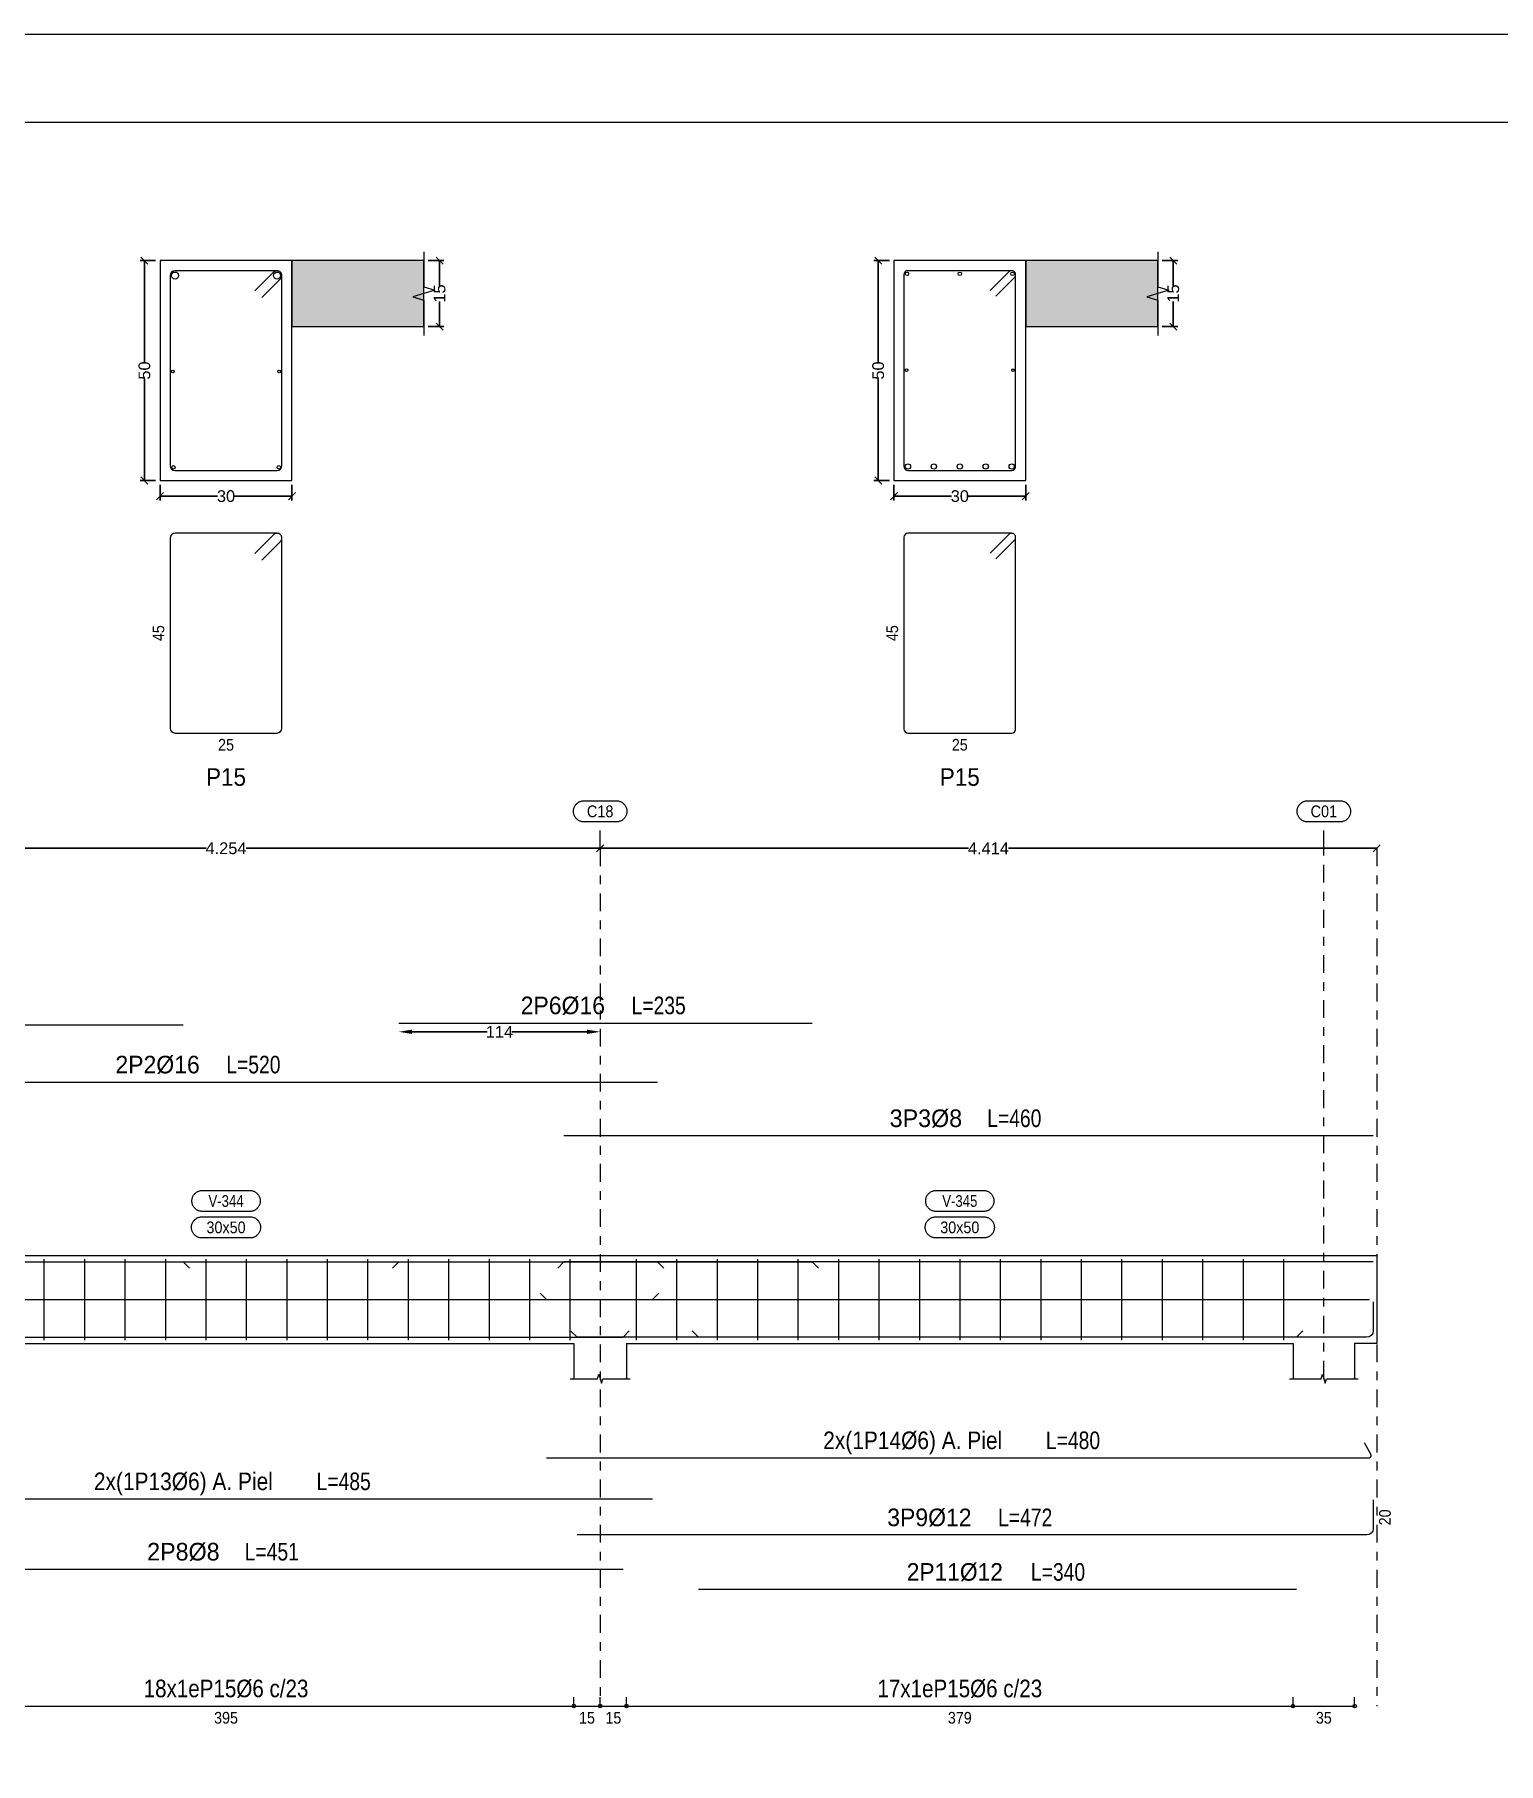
# Model space of a CAD drawing. Header units: millimetres. Extents: x 3 to 479, y -191 to 120.
# Drawn here: x 118.14 to 134.79, y -9.5 to 10.15 of the extents above; entities that cross this region are included whole.
import ezdxf
from ezdxf.enums import TextEntityAlignment as Align

# ---------------------------------------------------------------- set-up
doc = ezdxf.new("R2010")
doc.units = ezdxf.units.MM
doc.linetypes.add('CYPE_RAYAPUNTO', pattern=[0.4125, 0.2025, -0.105, 0, -0.105])
for name, color, linetype, lineweight in [('ALZ_ARM_LONG_ARM_TEXTOS', 3, 'Continuous', 9), ('ALZ_ARM_LONG_TXT_LONG', 3, 'Continuous', 9), ('ALZ_ARM_TRANS_TXT_EST', 3, 'Continuous', 9), ('ALZ_CONT_NUDOS', 122, 'Continuous', 9), ('ALZ_CONT_VIG_HORMIGON', 2, 'Continuous', 9), ('ALZ_COT_COT_ANCLAJES', 3, 'Continuous', 0), ('ALZ_COT_COT_ARM', 3, 'Continuous', 0), ('ALZ_COT_COT_EST', 3, 'Continuous', 0), ('ALZ_COT_COT_LIN_APOYOS', 2, 'CYPE_RAYAPUNTO', 0), ('ALZ_COT_LONGITUD_PROYECTADA', 122, 'Continuous', 0), ('ALZ_COT_TEXTOS_ESTRIBOS', 122, 'Continuous', 0), ('ALZ_REF_COT_LIN_AUX_COTA', 2, 'CYPE_RAYAPUNTO', 9), ('ALZ_REF_REF_NOMBRE', 3, 'Continuous', 9), ('ALZ_REF_REF_REFERENCIA', 3, 'Continuous', 9), ('ALZ_REF_TEXTO_REF_NOMBRE', 3, 'Continuous', 9), ('ALZ_REF_TEXTO_REF_REFERENCIA', 3, 'Continuous', 9), ('ARM_LONGITUDINAL_Ø12', 171, 'Continuous', 9), ('ARM_LONGITUDINAL_Ø16', 212, 'Continuous', 9), ('ARM_LONGITUDINAL_Ø6', 151, 'Continuous', 9), ('ARM_LONGITUDINAL_Ø8', 32, 'Continuous', 9), ('ARM_TRANSVERSAL_Ø6', 151, 'Continuous', 9), ('RECUAD_LIMITES', 2, 'Continuous', 0), ('RECUAD_MARCO', 1, 'Continuous', 20), ('SEC_CONT_FORJADOS_SECCION', 8, 'Continuous', 9), ('SEC_CONT_VIG_HORMIGON_SECCION', 2, 'Continuous', 9), ('SEC_COTAS_SEC_DIM_VIGA', 122, 'Continuous', 0), ('SEC_COTAS_TEXTOS_DESPIECE_ESTRIBADO', 122, 'Continuous', 0), ('SEC_REF_TXT_POSICIONES_ARM_ESTRIBOS', 1, 'Continuous', 9)]:
    doc.layers.add(name, color=color, linetype=linetype, lineweight=lineweight)
doc.styles.add('CYPETXT_0.2_romans', font='arial.ttf', dxfattribs={"height": 0.133333})
doc.styles.add('CYPETXT_romans', font='arial.ttf', dxfattribs={"height": 0.2})
doc.dimstyles.new('cype_arrow', dxfattribs={"dimtxt": 0.18, "dimasz": 0.15, "dimexe": 0.05, "dimexo": 0.05, "dimgap": 0, "dimtad": 0, "dimdec": 4, "dimzin": 0, "dimdsep": 46, "dimtxsty": 'CYPETXT_0.2_romans', "dimcen": 0.09, "dimadec": 0, "dimazin": 0, "dimtfac": 1, "dimtdec": 4, "dimtofl": 0, "dimtmove": 2, "dimatfit": 3, "dimfxl": 1, "dimtolj": 1, "dimtzin": 0, "dimarcsym": 0})
doc.dimstyles.new('cype_oblique', dxfattribs={"dimtxt": 0.18, "dimasz": 0.18, "dimexe": 0.05, "dimexo": 0.05, "dimgap": 0, "dimtad": 0, "dimdec": 4, "dimzin": 0, "dimdsep": 46, "dimtxsty": 'CYPETXT_0.2_romans', "dimblk": 'OBLIQUE', "dimtsz": 0.04, "dimcen": 0.09, "dimadec": 0, "dimazin": 0, "dimtfac": 1, "dimtdec": 4, "dimtofl": 0, "dimtmove": 2, "dimatfit": 3, "dimfxl": 1, "dimtolj": 1, "dimtzin": 0, "dimarcsym": 0})

# ---------------------------------------------------------------- blocks, each defined once
blk = doc.blocks.new('*D924')
at = {"layer": 'Defpoints', "color": 0, "transparency": 16777216}
for p in [(119.57, 5.084), (121.07, 5.084), (121.07, 4.906)]:
    blk.add_point(p, dxfattribs=at)
at = {"layer": 'SEC_COTAS_SEC_DIM_VIGA', "color": 0, "lineweight": -2, "transparency": 16777216}
for p, q in [((119.53, 4.866), (119.61, 4.946)), ((119.57, 5.034), (119.57, 4.856)), ((121.03, 4.866), (121.11, 4.946)), ((121.07, 5.034), (121.07, 4.856)), ((119.57, 4.906), (120.225, 4.906)), ((121.07, 4.906), (120.415, 4.906))]:
    blk.add_line(p, q, dxfattribs=at)
at = {"layer": 'SEC_COTAS_SEC_DIM_VIGA', "color": 0, "transparency": 16777216, "insert": (120.32, 4.906), "char_height": 0.1333, "attachment_point": 5, "style": 'CYPETXT_0.2_romans'}
blk.add_mtext('\\A1;30', dxfattribs=at)
blk = doc.blocks.new('_OBLIQUE')
at = {"color": 0, "linetype": 'ByBlock', "lineweight": -2}
blk.add_line((-0.5, -0.5), (0.5, 0.5), dxfattribs=at)
blk = doc.blocks.new('*D925')
at = {"layer": 'Defpoints', "color": 0, "transparency": 16777216}
for p in [(119.393, 7.584), (119.57, 7.584), (119.57, 5.084)]:
    blk.add_point(p, dxfattribs=at)
at = {"layer": 'SEC_COTAS_SEC_DIM_VIGA', "color": 0, "lineweight": -2, "transparency": 16777216}
for p, q in [((119.52, 7.584), (119.343, 7.584)), ((119.433, 7.544), (119.353, 7.624)), ((119.393, 7.584), (119.393, 6.429)), ((119.393, 5.084), (119.393, 6.238)), ((119.433, 5.044), (119.353, 5.124)), ((119.52, 5.084), (119.343, 5.084))]:
    blk.add_line(p, q, dxfattribs=at)
at = {"layer": 'SEC_COTAS_SEC_DIM_VIGA', "color": 0, "transparency": 16777216, "insert": (119.393, 6.334), "char_height": 0.1333, "attachment_point": 5, "rotation": 90, "style": 'CYPETXT_0.2_romans'}
blk.add_mtext('\\A1;50', dxfattribs=at)
blk = doc.blocks.new('*D926')
at = {"layer": 'Defpoints', "color": 0, "transparency": 16777216}
for p in [(122.57, 7.584), (122.748, 7.584), (122.57, 6.834)]:
    blk.add_point(p, dxfattribs=at)
at = {"layer": 'SEC_COTAS_SEC_DIM_VIGA', "color": 0, "lineweight": -2, "transparency": 16777216}
for p, q in [((122.62, 7.584), (122.798, 7.584)), ((122.788, 7.544), (122.708, 7.624)), ((122.748, 7.584), (122.748, 7.298)), ((122.748, 6.834), (122.748, 7.119)), ((122.62, 6.834), (122.798, 6.834)), ((122.788, 6.794), (122.708, 6.874))]:
    blk.add_line(p, q, dxfattribs=at)
at = {"layer": 'SEC_COTAS_SEC_DIM_VIGA', "color": 0, "transparency": 16777216, "insert": (122.748, 7.209), "char_height": 0.1333, "attachment_point": 5, "rotation": 90, "style": 'CYPETXT_0.2_romans'}
blk.add_mtext('\\A1;15', dxfattribs=at)
blk = doc.blocks.new('*D927')
at = {"layer": 'Defpoints', "color": 0, "transparency": 16777216}
for p in [(127.913, 5.084), (129.413, 5.084), (129.413, 4.906)]:
    blk.add_point(p, dxfattribs=at)
at = {"layer": 'SEC_COTAS_SEC_DIM_VIGA', "color": 0, "lineweight": -2, "transparency": 16777216}
for p, q in [((127.873, 4.866), (127.953, 4.946)), ((127.913, 5.034), (127.913, 4.856)), ((129.373, 4.866), (129.453, 4.946)), ((129.413, 5.034), (129.413, 4.856)), ((127.913, 4.906), (128.568, 4.906)), ((129.413, 4.906), (128.758, 4.906))]:
    blk.add_line(p, q, dxfattribs=at)
at = {"layer": 'SEC_COTAS_SEC_DIM_VIGA', "color": 0, "transparency": 16777216, "insert": (128.663, 4.906), "char_height": 0.1333, "attachment_point": 5, "style": 'CYPETXT_0.2_romans'}
blk.add_mtext('\\A1;30', dxfattribs=at)
blk = doc.blocks.new('*D928')
at = {"layer": 'Defpoints', "color": 0, "transparency": 16777216}
for p in [(127.735, 7.584), (127.913, 7.584), (127.913, 5.084)]:
    blk.add_point(p, dxfattribs=at)
at = {"layer": 'SEC_COTAS_SEC_DIM_VIGA', "color": 0, "lineweight": -2, "transparency": 16777216}
for p, q in [((127.863, 7.584), (127.685, 7.584)), ((127.775, 7.544), (127.695, 7.624)), ((127.735, 7.584), (127.735, 6.429)), ((127.735, 5.084), (127.735, 6.238)), ((127.775, 5.044), (127.695, 5.124)), ((127.863, 5.084), (127.685, 5.084))]:
    blk.add_line(p, q, dxfattribs=at)
at = {"layer": 'SEC_COTAS_SEC_DIM_VIGA', "color": 0, "transparency": 16777216, "insert": (127.735, 6.334), "char_height": 0.1333, "attachment_point": 5, "rotation": 90, "style": 'CYPETXT_0.2_romans'}
blk.add_mtext('\\A1;50', dxfattribs=at)
blk = doc.blocks.new('*D929')
at = {"layer": 'Defpoints', "color": 0, "transparency": 16777216}
for p in [(130.913, 7.584), (131.09, 7.584), (130.913, 6.834)]:
    blk.add_point(p, dxfattribs=at)
at = {"layer": 'SEC_COTAS_SEC_DIM_VIGA', "color": 0, "lineweight": -2, "transparency": 16777216}
for p, q in [((130.963, 7.584), (131.14, 7.584)), ((131.13, 7.544), (131.05, 7.624)), ((131.09, 7.584), (131.09, 7.298)), ((131.09, 6.834), (131.09, 7.119)), ((130.963, 6.834), (131.14, 6.834)), ((131.13, 6.794), (131.05, 6.874))]:
    blk.add_line(p, q, dxfattribs=at)
at = {"layer": 'SEC_COTAS_SEC_DIM_VIGA', "color": 0, "transparency": 16777216, "insert": (131.09, 7.209), "char_height": 0.1333, "attachment_point": 5, "rotation": 90, "style": 'CYPETXT_0.2_romans'}
blk.add_mtext('\\A1;15', dxfattribs=at)
blk = doc.blocks.new('*D931')
at = {"layer": 'ALZ_COT_LONGITUD_PROYECTADA', "color": 0, "lineweight": -2, "transparency": 16777216}
for p, q in [((116.027, 0.864), (116.107, 0.944)), ((116.067, 0.904), (120.093, 0.904)), ((124.574, 0.904), (120.548, 0.904)), ((124.534, 0.864), (124.614, 0.944))]:
    blk.add_line(p, q, dxfattribs=at)
at = {"layer": 'Defpoints', "color": 0, "transparency": 16777216}
for p in [(116.067, 0.904), (116.067, 0.904), (124.574, 0.904)]:
    blk.add_point(p, dxfattribs=at)
at = {"layer": 'ALZ_COT_LONGITUD_PROYECTADA', "color": 0, "transparency": 16777216, "insert": (120.32, 0.904), "char_height": 0.1333, "attachment_point": 5, "style": 'CYPETXT_0.2_romans'}
blk.add_mtext('\\A1;4.254', dxfattribs=at)
blk = doc.blocks.new('*D932')
at = {"layer": 'ALZ_COT_LONGITUD_PROYECTADA', "color": 0, "lineweight": -2, "transparency": 16777216}
for p, q in [((124.534, 0.864), (124.614, 0.944)), ((124.574, 0.904), (128.761, 0.904)), ((133.402, 0.904), (129.216, 0.904)), ((133.362, 0.864), (133.442, 0.944))]:
    blk.add_line(p, q, dxfattribs=at)
at = {"layer": 'Defpoints', "color": 0, "transparency": 16777216}
for p in [(124.574, 0.904), (124.574, 0.904), (133.402, 0.904)]:
    blk.add_point(p, dxfattribs=at)
at = {"layer": 'ALZ_COT_LONGITUD_PROYECTADA', "color": 0, "transparency": 16777216, "insert": (128.988, 0.904), "char_height": 0.1333, "attachment_point": 5, "style": 'CYPETXT_0.2_romans'}
blk.add_mtext('\\A1;4.414', dxfattribs=at)
blk = doc.blocks.new('*D937')
at = {"layer": 'ALZ_COT_COT_ARM', "color": 0, "lineweight": -2, "transparency": 16777216}
for p, q in [((122.435, -1.181), (123.289, -1.181)), ((124.424, -1.181), (123.57, -1.181))]:
    blk.add_line(p, q, dxfattribs=at)
at = {"layer": 'ALZ_COT_COT_ARM', "color": 0, "transparency": 16777216}
for points in [[(122.435, -1.156), (122.435, -1.206), (122.285, -1.181)], [(124.424, -1.156), (124.424, -1.206), (124.574, -1.181)]]:
    blk.add_solid(points, dxfattribs=at)
at = {"layer": 'Defpoints', "color": 0, "transparency": 16777216}
for p in [(122.285, -1.181), (124.574, -1.181), (124.574, -1.181)]:
    blk.add_point(p, dxfattribs=at)
at = {"layer": 'ALZ_COT_COT_ARM', "color": 0, "transparency": 16777216, "insert": (123.429, -1.181), "char_height": 0.1333, "attachment_point": 5, "style": 'CYPETXT_0.2_romans'}
blk.add_mtext('\\A1;114', dxfattribs=at)

msp = doc.modelspace()

# ---------------------------------------------------------------- hatches: boundary and pattern name
at = {"layer": 'SEC_CONT_FORJADOS_SECCION', "true_color": 0xdad7d3}
for points in [[(122.57019, 7.58363), (121.07019, 7.58363), (121.07019, 6.83363), (122.57019, 6.83363)], [(130.91274, 7.58363), (129.41274, 7.58363), (129.41274, 6.83363), (130.91274, 6.83363)]]:
    msp.add_hatch(color=254, dxfattribs=at).paths.add_polyline_path(points)

# ---------------------------------------------------------------- linework, layer by layer
at = {"layer": 'ALZ_CONT_NUDOS'}
for p, q in [((124.27399, -4.72366), (124.27399, -5.12366)), ((124.8741, -4.72366), (124.8741, -5.12366)), ((132.45139, -4.72366), (132.45139, -5.12366)), ((133.15206, -4.72366), (133.15206, -5.12366))]:
    msp.add_line(p, q, dxfattribs=at)
for points in [[(124.27399, -3.72366), (124.8741, -3.72366)], [(132.45139, -3.72366), (133.15206, -3.72366), (133.4023, -3.72366), (133.4023, -4.72366), (133.15206, -4.72366)], [(124.23399, -5.12366), (124.54404, -5.12366), (124.55904, -5.07366), (124.58904, -5.17366), (124.60404, -5.12366), (124.9141, -5.12366)], [(132.41139, -5.12366), (132.77172, -5.12366), (132.78672, -5.07366), (132.81672, -5.17366), (132.83172, -5.12366), (133.19206, -5.12366)]]:
    msp.add_lwpolyline(points, dxfattribs=at)
at = {"layer": 'ALZ_CONT_VIG_HORMIGON'}
for p, q in [((116.36638, -3.72366), (124.27399, -3.72366)), ((124.8741, -3.72366), (132.45139, -3.72366)), ((116.36638, -4.72366), (124.27399, -4.72366)), ((124.8741, -4.72366), (132.45139, -4.72366))]:
    msp.add_line(p, q, dxfattribs=at)
at = {"layer": 'ALZ_COT_COT_EST'}
for p, q in [((124.27399, -8.84364), (124.27399, -8.74364)), ((124.57404, -8.84364), (124.57404, -8.74364)), ((124.8741, -8.84364), (124.8741, -8.74364)), ((132.45139, -8.84364), (132.45139, -8.74364))]:
    msp.add_line(p, q, dxfattribs=at)
for points in [[(116.36638, -8.84364), (124.27399, -8.84364), (124.27399, -8.74364)], [(124.27399, -8.84364), (124.57404, -8.84364), (124.57404, -8.74364)], [(124.57404, -8.84364), (124.8741, -8.84364), (124.8741, -8.74364)], [(124.8741, -8.84364), (132.45139, -8.84364), (132.45139, -8.74364)], [(132.45139, -8.84364), (133.15206, -8.84364), (133.15206, -8.74364)]]:
    msp.add_lwpolyline(points, dxfattribs=at)
for centre in [(124.27399, -8.84364), (124.27399, -8.84364), (124.57404, -8.84364), (124.57404, -8.84364), (124.8741, -8.84364), (124.8741, -8.84364), (132.45139, -8.84364), (132.45139, -8.84364), (133.15206, -8.84364)]:
    msp.add_circle(centre, 0.02, dxfattribs=at)
at = {"layer": 'ALZ_COT_COT_LIN_APOYOS'}
for p, q in [((124.57404, 0.9043), (124.57404, -8.84364)), ((133.4023, 0.9043), (133.4023, -8.84364))]:
    msp.add_line(p, q, dxfattribs=at)
at = {"layer": 'ALZ_REF_COT_LIN_AUX_COTA'}
for p, q in [((124.57404, 0.9043), (124.57404, 1.2043)), ((132.80172, 0.9043), (132.80172, 1.2043)), ((132.80172, -5.12366), (132.80172, 0.9043))]:
    msp.add_line(p, q, dxfattribs=at)
at = {"layer": 'ALZ_REF_REF_NOMBRE'}
for points in [[(120.58819, -2.98366), (120.5962, -2.98393), (120.60418, -2.98473), (120.61209, -2.98606), (120.61989, -2.98792), (120.62755, -2.9903), (120.63503, -2.99318), (120.64231, -2.99656), (120.64934, -3.00041), (120.6561, -3.00472), (120.66256, -3.00948), (120.66868, -3.01466), (120.67444, -3.02023), (120.67982, -3.02618), (120.68479, -3.03248), (120.68933, -3.03909), (120.69342, -3.04599), (120.69704, -3.05315), (120.70017, -3.06053), (120.7028, -3.0681), (120.70492, -3.07584), (120.70651, -3.0837), (120.70758, -3.09165), (120.70812, -3.09965), (120.70812, -3.10767), (120.70758, -3.11567), (120.70651, -3.12362), (120.70492, -3.13148), (120.7028, -3.13921), (120.70017, -3.14679), (120.69704, -3.15417), (120.69342, -3.16133), (120.68933, -3.16823), (120.68479, -3.17484), (120.67982, -3.18113), (120.67444, -3.18708), (120.66868, -3.19266), (120.66256, -3.19783), (120.6561, -3.20259), (120.64934, -3.20691), (120.64231, -3.21076), (120.63503, -3.21414), (120.62755, -3.21702), (120.61989, -3.21939), (120.61209, -3.22125), (120.60418, -3.22259), (120.5962, -3.22339), (120.58819, -3.22366), (120.05219, -3.22366), (120.04417, -3.22339), (120.03619, -3.22259), (120.02828, -3.22125), (120.02048, -3.21939), (120.01282, -3.21702), (120.00534, -3.21414), (119.99806, -3.21076), (119.99103, -3.20691), (119.98427, -3.20259), (119.97782, -3.19783), (119.97169, -3.19266), (119.96593, -3.18708), (119.96055, -3.18113), (119.95558, -3.17484), (119.95104, -3.16823), (119.94695, -3.16133), (119.94333, -3.15417), (119.9402, -3.14679), (119.93757, -3.13921), (119.93545, -3.13148), (119.93386, -3.12362), (119.93279, -3.11567), (119.93225, -3.10767), (119.93225, -3.09965), (119.93279, -3.09165), (119.93386, -3.0837), (119.93545, -3.07584), (119.93757, -3.0681), (119.9402, -3.06053), (119.94333, -3.05315), (119.94695, -3.04599), (119.95104, -3.03909), (119.95558, -3.03248), (119.96055, -3.02618), (119.96593, -3.02023), (119.97169, -3.01466), (119.97782, -3.00948), (119.98427, -3.00472), (119.99103, -3.00041), (119.99806, -2.99656), (120.00534, -2.99318), (120.01282, -2.9903), (120.02048, -2.98792), (120.02828, -2.98606), (120.03619, -2.98473), (120.04417, -2.98393), (120.05219, -2.98366), (120.58819, -2.98366)], [(128.93074, -2.98366), (128.93876, -2.98393), (128.94674, -2.98473), (128.95465, -2.98606), (128.96245, -2.98792), (128.97011, -2.9903), (128.97759, -2.99318), (128.98486, -2.99656), (128.9919, -3.00041), (128.99866, -3.00472), (129.00511, -3.00948), (129.01124, -3.01466), (129.017, -3.02023), (129.02238, -3.02618), (129.02735, -3.03248), (129.03189, -3.03909), (129.03598, -3.04599), (129.03959, -3.05315), (129.04273, -3.06053), (129.04536, -3.0681), (129.04747, -3.07584), (129.04907, -3.0837), (129.05014, -3.09165), (129.05068, -3.09965), (129.05068, -3.10767), (129.05014, -3.11567), (129.04907, -3.12362), (129.04747, -3.13148), (129.04536, -3.13921), (129.04273, -3.14679), (129.03959, -3.15417), (129.03598, -3.16133), (129.03189, -3.16823), (129.02735, -3.17484), (129.02238, -3.18113), (129.017, -3.18708), (129.01124, -3.19266), (129.00511, -3.19783), (128.99866, -3.20259), (128.9919, -3.20691), (128.98486, -3.21076), (128.97759, -3.21414), (128.97011, -3.21702), (128.96245, -3.21939), (128.95465, -3.22125), (128.94674, -3.22259), (128.93876, -3.22339), (128.93074, -3.22366), (128.39474, -3.22366), (128.38673, -3.22339), (128.37875, -3.22259), (128.37084, -3.22125), (128.36304, -3.21939), (128.35538, -3.21702), (128.3479, -3.21414), (128.34062, -3.21076), (128.33359, -3.20691), (128.32683, -3.20259), (128.32037, -3.19783), (128.31425, -3.19266), (128.30848, -3.18708), (128.30311, -3.18113), (128.29814, -3.17484), (128.2936, -3.16823), (128.28951, -3.16133), (128.28589, -3.15417), (128.28276, -3.14679), (128.28013, -3.13921), (128.27801, -3.13148), (128.27642, -3.12362), (128.27535, -3.11567), (128.27481, -3.10767), (128.27481, -3.09965), (128.27535, -3.09165), (128.27642, -3.0837), (128.27801, -3.07584), (128.28013, -3.0681), (128.28276, -3.06053), (128.28589, -3.05315), (128.28951, -3.04599), (128.2936, -3.03909), (128.29814, -3.03248), (128.30311, -3.02618), (128.30848, -3.02023), (128.31425, -3.01466), (128.32037, -3.00948), (128.32683, -3.00472), (128.33359, -3.00041), (128.34062, -2.99656), (128.3479, -2.99318), (128.35538, -2.9903), (128.36304, -2.98792), (128.37084, -2.98606), (128.37875, -2.98473), (128.38673, -2.98393), (128.39474, -2.98366), (128.93074, -2.98366)], [(120.59319, -3.28366), (120.6012, -3.28393), (120.60918, -3.28473), (120.61709, -3.28606), (120.62489, -3.28792), (120.63255, -3.2903), (120.64003, -3.29318), (120.64731, -3.29656), (120.65434, -3.30041), (120.6611, -3.30472), (120.66756, -3.30948), (120.67368, -3.31466), (120.67944, -3.32023), (120.68482, -3.32618), (120.68979, -3.33248), (120.69433, -3.33909), (120.69842, -3.34599), (120.70204, -3.35315), (120.70517, -3.36053), (120.7078, -3.3681), (120.70992, -3.37584), (120.71151, -3.3837), (120.71258, -3.39165), (120.71312, -3.39965), (120.71312, -3.40767), (120.71258, -3.41567), (120.71151, -3.42362), (120.70992, -3.43148), (120.7078, -3.43921), (120.70517, -3.44679), (120.70204, -3.45417), (120.69842, -3.46133), (120.69433, -3.46823), (120.68979, -3.47484), (120.68482, -3.48113), (120.67944, -3.48708), (120.67368, -3.49266), (120.66756, -3.49783), (120.6611, -3.50259), (120.65434, -3.50691), (120.64731, -3.51076), (120.64003, -3.51414), (120.63255, -3.51702), (120.62489, -3.51939), (120.61709, -3.52125), (120.60918, -3.52259), (120.6012, -3.52339), (120.59319, -3.52366), (120.04719, -3.52366), (120.03917, -3.52339), (120.03119, -3.52259), (120.02328, -3.52125), (120.01548, -3.51939), (120.00782, -3.51702), (120.00034, -3.51414), (119.99306, -3.51076), (119.98603, -3.50691), (119.97927, -3.50259), (119.97282, -3.49783), (119.96669, -3.49266), (119.96093, -3.48708), (119.95555, -3.48113), (119.95058, -3.47484), (119.94604, -3.46823), (119.94195, -3.46133), (119.93833, -3.45417), (119.9352, -3.44679), (119.93257, -3.43921), (119.93045, -3.43148), (119.92886, -3.42362), (119.92779, -3.41567), (119.92725, -3.40767), (119.92725, -3.39965), (119.92779, -3.39165), (119.92886, -3.3837), (119.93045, -3.37584), (119.93257, -3.3681), (119.9352, -3.36053), (119.93833, -3.35315), (119.94195, -3.34599), (119.94604, -3.33909), (119.95058, -3.33248), (119.95555, -3.32618), (119.96093, -3.32023), (119.96669, -3.31466), (119.97282, -3.30948), (119.97927, -3.30472), (119.98603, -3.30041), (119.99306, -3.29656), (120.00034, -3.29318), (120.00782, -3.2903), (120.01548, -3.28792), (120.02328, -3.28606), (120.03119, -3.28473), (120.03917, -3.28393), (120.04719, -3.28366), (120.59319, -3.28366)], [(128.93574, -3.28366), (128.94376, -3.28393), (128.95174, -3.28473), (128.95965, -3.28606), (128.96745, -3.28792), (128.97511, -3.2903), (128.98259, -3.29318), (128.98986, -3.29656), (128.9969, -3.30041), (129.00366, -3.30472), (129.01011, -3.30948), (129.01624, -3.31466), (129.022, -3.32023), (129.02738, -3.32618), (129.03235, -3.33248), (129.03689, -3.33909), (129.04098, -3.34599), (129.04459, -3.35315), (129.04773, -3.36053), (129.05036, -3.3681), (129.05247, -3.37584), (129.05407, -3.3837), (129.05514, -3.39165), (129.05568, -3.39965), (129.05568, -3.40767), (129.05514, -3.41567), (129.05407, -3.42362), (129.05247, -3.43148), (129.05036, -3.43921), (129.04773, -3.44679), (129.04459, -3.45417), (129.04098, -3.46133), (129.03689, -3.46823), (129.03235, -3.47484), (129.02738, -3.48113), (129.022, -3.48708), (129.01624, -3.49266), (129.01011, -3.49783), (129.00366, -3.50259), (128.9969, -3.50691), (128.98986, -3.51076), (128.98259, -3.51414), (128.97511, -3.51702), (128.96745, -3.51939), (128.95965, -3.52125), (128.95174, -3.52259), (128.94376, -3.52339), (128.93574, -3.52366), (128.38974, -3.52366), (128.38173, -3.52339), (128.37375, -3.52259), (128.36584, -3.52125), (128.35804, -3.51939), (128.35038, -3.51702), (128.3429, -3.51414), (128.33562, -3.51076), (128.32859, -3.50691), (128.32183, -3.50259), (128.31537, -3.49783), (128.30925, -3.49266), (128.30348, -3.48708), (128.29811, -3.48113), (128.29314, -3.47484), (128.2886, -3.46823), (128.28451, -3.46133), (128.28089, -3.45417), (128.27776, -3.44679), (128.27513, -3.43921), (128.27301, -3.43148), (128.27142, -3.42362), (128.27035, -3.41567), (128.26981, -3.40767), (128.26981, -3.39965), (128.27035, -3.39165), (128.27142, -3.3837), (128.27301, -3.37584), (128.27513, -3.3681), (128.27776, -3.36053), (128.28089, -3.35315), (128.28451, -3.34599), (128.2886, -3.33909), (128.29314, -3.33248), (128.29811, -3.32618), (128.30348, -3.32023), (128.30925, -3.31466), (128.31537, -3.30948), (128.32183, -3.30472), (128.32859, -3.30041), (128.33562, -3.29656), (128.3429, -3.29318), (128.35038, -3.2903), (128.35804, -3.28792), (128.36584, -3.28606), (128.37375, -3.28473), (128.38173, -3.28393), (128.38974, -3.28366), (128.93574, -3.28366)]]:
    msp.add_lwpolyline(points, close=True, dxfattribs=at)
at = {"layer": 'ALZ_REF_REF_REFERENCIA'}
for points in [[(124.75804, 1.4443), (124.76606, 1.44403), (124.77404, 1.44323), (124.78195, 1.44189), (124.78975, 1.44004), (124.79741, 1.43766), (124.80489, 1.43478), (124.81217, 1.4314), (124.8192, 1.42755), (124.82596, 1.42323), (124.83241, 1.41847), (124.83854, 1.4133), (124.8443, 1.40772), (124.84968, 1.40177), (124.85465, 1.39548), (124.85919, 1.38887), (124.86328, 1.38197), (124.86689, 1.37481), (124.87003, 1.36743), (124.87266, 1.35985), (124.87477, 1.35212), (124.87637, 1.34426), (124.87744, 1.33631), (124.87798, 1.32831), (124.87798, 1.32029), (124.87744, 1.31229), (124.87637, 1.30434), (124.87477, 1.29648), (124.87266, 1.28875), (124.87003, 1.28117), (124.86689, 1.27379), (124.86328, 1.26663), (124.85919, 1.25973), (124.85465, 1.25312), (124.84968, 1.24682), (124.8443, 1.24088), (124.83854, 1.2353), (124.83241, 1.23012), (124.82596, 1.22537), (124.8192, 1.22105), (124.81217, 1.2172), (124.80489, 1.21382), (124.79741, 1.21094), (124.78975, 1.20856), (124.78195, 1.2067), (124.77404, 1.20537), (124.76606, 1.20457), (124.75804, 1.2043), (124.39004, 1.2043), (124.38203, 1.20457), (124.37405, 1.20537), (124.36614, 1.2067), (124.35834, 1.20856), (124.35068, 1.21094), (124.3432, 1.21382), (124.33592, 1.2172), (124.32889, 1.22105), (124.32213, 1.22537), (124.31567, 1.23012), (124.30955, 1.2353), (124.30378, 1.24088), (124.29841, 1.24682), (124.29344, 1.25312), (124.2889, 1.25973), (124.28481, 1.26663), (124.28119, 1.27379), (124.27806, 1.28117), (124.27543, 1.28875), (124.27331, 1.29648), (124.27172, 1.30434), (124.27065, 1.31229), (124.27011, 1.32029), (124.27011, 1.32831), (124.27065, 1.33631), (124.27172, 1.34426), (124.27331, 1.35212), (124.27543, 1.35985), (124.27806, 1.36743), (124.28119, 1.37481), (124.28481, 1.38197), (124.2889, 1.38887), (124.29344, 1.39548), (124.29841, 1.40177), (124.30378, 1.40772), (124.30955, 1.4133), (124.31567, 1.41847), (124.32213, 1.42323), (124.32889, 1.42755), (124.33592, 1.4314), (124.3432, 1.43478), (124.35068, 1.43766), (124.35834, 1.44004), (124.36614, 1.44189), (124.37405, 1.44323), (124.38203, 1.44403), (124.39004, 1.4443), (124.75804, 1.4443)], [(132.98572, 1.4443), (132.99374, 1.44403), (133.00172, 1.44323), (133.00963, 1.44189), (133.01743, 1.44004), (133.02509, 1.43766), (133.03257, 1.43478), (133.03984, 1.4314), (133.04688, 1.42755), (133.05364, 1.42323), (133.06009, 1.41847), (133.06622, 1.4133), (133.07198, 1.40772), (133.07736, 1.40177), (133.08233, 1.39548), (133.08687, 1.38887), (133.09096, 1.38197), (133.09457, 1.37481), (133.0977, 1.36743), (133.10034, 1.35985), (133.10245, 1.35212), (133.10405, 1.34426), (133.10512, 1.33631), (133.10566, 1.32831), (133.10566, 1.32029), (133.10512, 1.31229), (133.10405, 1.30434), (133.10245, 1.29648), (133.10034, 1.28875), (133.0977, 1.28117), (133.09457, 1.27379), (133.09096, 1.26663), (133.08687, 1.25973), (133.08233, 1.25312), (133.07736, 1.24682), (133.07198, 1.24088), (133.06622, 1.2353), (133.06009, 1.23012), (133.05364, 1.22537), (133.04688, 1.22105), (133.03984, 1.2172), (133.03257, 1.21382), (133.02509, 1.21094), (133.01743, 1.20856), (133.00963, 1.2067), (133.00172, 1.20537), (132.99374, 1.20457), (132.98572, 1.2043), (132.61772, 1.2043), (132.60971, 1.20457), (132.60173, 1.20537), (132.59382, 1.2067), (132.58602, 1.20856), (132.57836, 1.21094), (132.57088, 1.21382), (132.5636, 1.2172), (132.55657, 1.22105), (132.54981, 1.22537), (132.54335, 1.23012), (132.53723, 1.2353), (132.53146, 1.24088), (132.52608, 1.24682), (132.52111, 1.25312), (132.51658, 1.25973), (132.51249, 1.26663), (132.50887, 1.27379), (132.50574, 1.28117), (132.50311, 1.28875), (132.50099, 1.29648), (132.49939, 1.30434), (132.49833, 1.31229), (132.49779, 1.32029), (132.49779, 1.32831), (132.49833, 1.33631), (132.49939, 1.34426), (132.50099, 1.35212), (132.50311, 1.35985), (132.50574, 1.36743), (132.50887, 1.37481), (132.51249, 1.38197), (132.51658, 1.38887), (132.52111, 1.39548), (132.52608, 1.40177), (132.53146, 1.40772), (132.53723, 1.4133), (132.54335, 1.41847), (132.54981, 1.42323), (132.55657, 1.42755), (132.5636, 1.4314), (132.57088, 1.43478), (132.57836, 1.43766), (132.58602, 1.44004), (132.59382, 1.44189), (132.60173, 1.44323), (132.60971, 1.44403), (132.61772, 1.4443), (132.98572, 1.4443)]]:
    msp.add_lwpolyline(points, close=True, dxfattribs=at)
at = {"layer": 'ARM_LONGITUDINAL_Ø12'}
for p, q in [((124.31399, -4.65166), (124.24022, -4.58414)), ((125.69139, -4.65166), (125.62068, -4.58095)), ((132.49139, -4.65166), (132.5621, -4.58095))]:
    msp.add_line(p, q, dxfattribs=at)
for points in [[(133.3623, -4.25166), (133.3623, -4.57966), (133.35682, -4.60721), (133.34121, -4.63057), (133.31785, -4.64618), (133.2903, -4.65166), (124.31399, -4.65166)], [(132.49139, -4.65166), (125.69139, -4.65166)], [(133.3623, -6.49933), (133.3623, -6.82733), (133.35682, -6.85488), (133.34121, -6.87824), (133.31785, -6.89385), (133.2903, -6.89933), (124.31399, -6.89933)], [(132.49139, -7.51933), (125.69139, -7.51933)]]:
    msp.add_lwpolyline(points, dxfattribs=at)
for centre in [(128.07274, 5.24363), (128.36774, 5.24363), (128.66274, 5.24363), (128.95774, 5.24363), (129.25274, 5.24363)]:
    msp.add_circle(centre, 0.03, dxfattribs=at)
at = {"layer": 'ARM_LONGITUDINAL_Ø16'}
for p, q in [((119.83373, -3.79566), (119.90444, -3.86637)), ((122.2846, -3.79566), (122.21389, -3.86637)), ((125.22702, -3.79566), (125.29773, -3.86637)), ((126.9846, -3.79566), (127.05531, -3.86637))]:
    msp.add_line(p, q, dxfattribs=at)
for points in [[(112.93373, -1.10079), (119.83373, -1.10079)], [(122.2846, -1.08126), (126.9846, -1.08126)], [(114.82702, -1.75352), (125.22702, -1.75352)], [(112.93373, -3.79566), (119.83373, -3.79566)], [(114.82702, -3.79566), (125.22702, -3.79566)], [(122.2846, -3.79566), (126.9846, -3.79566)]]:
    msp.add_lwpolyline(points, dxfattribs=at)
for centre in [(119.74019, 7.41363), (120.90019, 7.41363)]:
    msp.add_circle(centre, 0.04, dxfattribs=at)
at = {"layer": 'ARM_LONGITUDINAL_Ø6'}
for p, q in [((123.9623, -4.22366), (123.89159, -4.15295)), ((125.1703, -4.22366), (125.24101, -4.15295))]:
    msp.add_line(p, q, dxfattribs=at)
for points in [[(115.4703, -4.22366), (125.1703, -4.22366)], [(123.9623, -4.22366), (133.32073, -4.22366)], [(123.9623, -6.02366), (133.32073, -6.02366), (133.33179, -6.01438), (133.33901, -6.00188), (133.34152, -5.98766), (133.2623, -5.85045)], [(115.4703, -6.48982), (125.1703, -6.48982)]]:
    msp.add_lwpolyline(points, dxfattribs=at)
for centre in [(119.71519, 6.32363), (120.92519, 6.32363), (128.05774, 6.33863), (129.26774, 6.33863)]:
    msp.add_circle(centre, 0.015, dxfattribs=at)
at = {"layer": 'ARM_LONGITUDINAL_Ø8'}
for p, q in [((124.1623, -3.79566), (124.09159, -3.86637)), ((124.8341, -4.65166), (124.90481, -4.58095))]:
    msp.add_line(p, q, dxfattribs=at)
for points in [[(133.3623, -2.36366), (124.1623, -2.36366)], [(133.3623, -3.79566), (124.1623, -3.79566)], [(115.80674, -4.65166), (124.8341, -4.65166)], [(115.80674, -7.28922), (124.8341, -7.28922)]]:
    msp.add_lwpolyline(points, dxfattribs=at)
for centre in [(128.06274, 7.43363), (128.66274, 7.43363), (129.26274, 7.43363), (119.72019, 5.23363), (120.92019, 5.23363)]:
    msp.add_circle(centre, 0.02, dxfattribs=at)
at = {"layer": 'ARM_TRANSVERSAL_Ø6'}
for p, q in [((118.25019, -3.76366), (118.25019, -4.68366)), ((118.71019, -3.76366), (118.71019, -4.68366)), ((119.17019, -3.76366), (119.17019, -4.68366)), ((119.63019, -3.76366), (119.63019, -4.68366)), ((120.09019, -3.76366), (120.09019, -4.68366)), ((120.55019, -3.76366), (120.55019, -4.68366)), ((121.01019, -3.76366), (121.01019, -4.68366)), ((121.47019, -3.76366), (121.47019, -4.68366)), ((121.93019, -3.76366), (121.93019, -4.68366)), ((122.39019, -3.76366), (122.39019, -4.68366)), ((122.85019, -3.76366), (122.85019, -4.68366)), ((123.31019, -3.76366), (123.31019, -4.68366)), ((123.77019, -3.76366), (123.77019, -4.68366)), ((124.23019, -3.76366), (124.23019, -4.68366)), ((124.98274, -3.76366), (124.98274, -4.68366)), ((125.44274, -3.76366), (125.44274, -4.68366)), ((125.90274, -3.76366), (125.90274, -4.68366)), ((126.36274, -3.76366), (126.36274, -4.68366)), ((126.82274, -3.76366), (126.82274, -4.68366)), ((127.28274, -3.76366), (127.28274, -4.68366)), ((127.74274, -3.76366), (127.74274, -4.68366)), ((128.20274, -3.76366), (128.20274, -4.68366)), ((128.66274, -3.76366), (128.66274, -4.68366)), ((129.12274, -3.76366), (129.12274, -4.68366)), ((129.58274, -3.76366), (129.58274, -4.68366)), ((130.04274, -3.76366), (130.04274, -4.68366)), ((130.50274, -3.76366), (130.50274, -4.68366)), ((130.96274, -3.76366), (130.96274, -4.68366)), ((131.42274, -3.76366), (131.42274, -4.68366)), ((131.88274, -3.76366), (131.88274, -4.68366)), ((132.34274, -3.76366), (132.34274, -4.68366))]:
    msp.add_line(p, q, dxfattribs=at)
for points in [[(120.72694, 7.16261), (120.93908, 7.37474), (120.94592, 7.38308), (120.951, 7.39258), (120.95413, 7.4029), (120.95519, 7.41363), (120.95413, 7.42436), (120.951, 7.43468), (120.94592, 7.44419), (120.93908, 7.45252), (120.93074, 7.45936), (120.92123, 7.46445), (120.91092, 7.46758), (120.90019, 7.46863), (119.74019, 7.46863), (119.71914, 7.46445), (119.70129, 7.45252), (119.68937, 7.43468), (119.68519, 7.41363), (119.68519, 5.25363), (119.68937, 5.23258), (119.70129, 5.21474), (119.71914, 5.20282), (119.74019, 5.19863), (120.90019, 5.19863), (120.92123, 5.20282), (120.93908, 5.21474), (120.951, 5.23258), (120.95519, 5.25363), (120.95519, 7.41363), (120.95413, 7.42436), (120.951, 7.43468), (120.94592, 7.44419), (120.93908, 7.45252), (120.93074, 7.45936), (120.92123, 7.46445), (120.91092, 7.46758), (120.90019, 7.46863), (120.88946, 7.46758), (120.87914, 7.46445), (120.86963, 7.45936), (120.86129, 7.45252), (120.64916, 7.24039)], [(129.07243, 7.17968), (129.28456, 7.39181), (129.29016, 7.39863), (129.29432, 7.40641), (129.29688, 7.41485), (129.29774, 7.42363), (129.29688, 7.43241), (129.29432, 7.44085), (129.29016, 7.44863), (129.28456, 7.45545), (129.27774, 7.46105), (129.26996, 7.46521), (129.26152, 7.46777), (129.25274, 7.46863), (128.07274, 7.46863), (128.05552, 7.46521), (128.04092, 7.45545), (128.03117, 7.44085), (128.02774, 7.42363), (128.02774, 5.24363), (128.03117, 5.22641), (128.04092, 5.21181), (128.05552, 5.20206), (128.07274, 5.19863), (129.25274, 5.19863), (129.26996, 5.20206), (129.28456, 5.21181), (129.29432, 5.22641), (129.29774, 5.24363), (129.29774, 7.42363), (129.29688, 7.43241), (129.29432, 7.44085), (129.29016, 7.44863), (129.28456, 7.45545), (129.27774, 7.46105), (129.26996, 7.46521), (129.26152, 7.46777), (129.25274, 7.46863), (129.24396, 7.46777), (129.23552, 7.46521), (129.22774, 7.46105), (129.22092, 7.45545), (129.00879, 7.24332)], [(120.72694, 4.17828), (120.93908, 4.39041), (120.94592, 4.39874), (120.951, 4.40825), (120.95413, 4.41857), (120.95519, 4.4293), (120.95413, 4.44003), (120.951, 4.45035), (120.94592, 4.45986), (120.93908, 4.46819), (120.93074, 4.47503), (120.92123, 4.48011), (120.91092, 4.48324), (120.90019, 4.4843), (119.74019, 4.4843), (119.71914, 4.48011), (119.70129, 4.46819), (119.68937, 4.45035), (119.68519, 4.4293), (119.68519, 2.2693), (119.68937, 2.24825), (119.70129, 2.23041), (119.71914, 2.21849), (119.74019, 2.2143), (120.90019, 2.2143), (120.92123, 2.21849), (120.93908, 2.23041), (120.951, 2.24825), (120.95519, 2.2693), (120.95519, 4.4293), (120.95413, 4.44003), (120.951, 4.45035), (120.94592, 4.45986), (120.93908, 4.46819), (120.93074, 4.47503), (120.92123, 4.48011), (120.91092, 4.48324), (120.90019, 4.4843), (120.88946, 4.48324), (120.87914, 4.48011), (120.86963, 4.47503), (120.86129, 4.46819), (120.64916, 4.25606)], [(129.07243, 4.19535), (129.28456, 4.40748), (129.29016, 4.4143), (129.29432, 4.42208), (129.29688, 4.43052), (129.29774, 4.4393), (129.29688, 4.44808), (129.29432, 4.45652), (129.29016, 4.4643), (129.28456, 4.47112), (129.27774, 4.47672), (129.26996, 4.48087), (129.26152, 4.48343), (129.25274, 4.4843), (128.07274, 4.4843), (128.05552, 4.48087), (128.04092, 4.47112), (128.03117, 4.45652), (128.02774, 4.4393), (128.02774, 2.2593), (128.03117, 2.24208), (128.04092, 2.22748), (128.05552, 2.21772), (128.07274, 2.2143), (129.25274, 2.2143), (129.26996, 2.21772), (129.28456, 2.22748), (129.29432, 2.24208), (129.29774, 2.2593), (129.29774, 4.4393), (129.29688, 4.44808), (129.29432, 4.45652), (129.29016, 4.4643), (129.28456, 4.47112), (129.27774, 4.47672), (129.26996, 4.48087), (129.26152, 4.48343), (129.25274, 4.4843), (129.24396, 4.48343), (129.23552, 4.48087), (129.22774, 4.47672), (129.22092, 4.47112), (129.00879, 4.25899)]]:
    msp.add_lwpolyline(points, dxfattribs=at)
at = {"layer": 'RECUAD_LIMITES'}
msp.add_lwpolyline([(100.33093, -31.84816), (159.73093, -31.84816), (159.73093, 10.15184), (100.33093, 10.15184), (100.33093, -31.84816)], close=True, dxfattribs=at)
at = {"layer": 'RECUAD_MARCO'}
msp.add_lwpolyline([(102.83093, -30.84816), (158.73093, -30.84816), (158.73093, 9.15184), (102.83093, 9.15184), (102.83093, -30.84816)], close=True, dxfattribs=at)
at = {"layer": 'SEC_CONT_FORJADOS_SECCION'}
for points in [[(122.57019, 7.68363), (122.57019, 7.28363), (122.69519, 7.24613), (122.44519, 7.17113), (122.57019, 7.13363), (122.57019, 6.73363)], [(130.91274, 7.68363), (130.91274, 7.28363), (131.03774, 7.24613), (130.78774, 7.17113), (130.91274, 7.13363), (130.91274, 6.73363)], [(122.57019, 7.58363), (121.07019, 7.58363), (121.07019, 6.83363), (122.57019, 6.83363)], [(130.91274, 7.58363), (129.41274, 7.58363), (129.41274, 6.83363), (130.91274, 6.83363)]]:
    msp.add_lwpolyline(points, dxfattribs=at)
at = {"layer": 'SEC_CONT_FORJADOS_SECCION', "color": 254, "true_color": 0xdad7d3}
for points in [[(122.57019, 7.58363), (121.07019, 7.58363), (121.07019, 6.83363), (122.57019, 6.83363)], [(130.91274, 7.58363), (129.41274, 7.58363), (129.41274, 6.83363), (130.91274, 6.83363)]]:
    msp.add_lwpolyline(points, close=True, dxfattribs=at)
at = {"layer": 'SEC_CONT_VIG_HORMIGON_SECCION'}
for points in [[(121.07019, 7.58363), (119.57019, 7.58363), (119.57019, 5.08363), (121.07019, 5.08363), (121.07019, 7.58363)], [(129.41274, 7.58363), (127.91274, 7.58363), (127.91274, 5.08363), (129.41274, 5.08363), (129.41274, 7.58363)]]:
    msp.add_lwpolyline(points, close=True, dxfattribs=at)

# ---------------------------------------------------------------- texts
at = {"layer": 'ALZ_ARM_LONG_ARM_TEXTOS', "style": 'CYPETXT_romans'}
for s, width, p in [('2P6%%c16', 0.935124, (124.1496, -0.98126)), ('2P2%%c16', 0.935124, (119.54202, -1.65352)), ('3P3%%c8', 0.947337, (128.2773, -2.26366)), ('2x(1P14%%c6) A. Piel', 0.851134, (128.1273, -5.92366)), ('2x(1P13%%c6) A. Piel', 0.851134, (119.8353, -6.38982)), ('3P9%%c12', 0.935124, (128.31714, -6.79933)), ('2P8%%c8', 0.947337, (119.83542, -7.18922)), ('2P11%%c12', 0.92633, (128.60639, -7.41933))]:
    msp.add_text(s, height=0.2, dxfattribs=dict(at, width=width)).set_placement(p, align=Align.CENTER)
at = {"layer": 'ALZ_ARM_LONG_TXT_LONG', "style": 'CYPETXT_romans', "width": 0.785606}
for s, p in [(' L=235', (125.2081, -0.98126)), (' L=520', (120.60052, -1.65352)), (' L=460', (129.2518, -2.26366)), (' L=480', (129.9193, -5.92366)), (' L=485', (121.6273, -6.38982)), (' L=472', (129.37564, -6.79933)), (' L=451', (120.80992, -7.18922)), (' L=340', (129.74889, -7.41933))]:
    msp.add_text(s, height=0.2, dxfattribs=at).set_placement(p, align=Align.CENTER)
at = {"layer": 'ALZ_ARM_TRANS_TXT_EST', "style": 'CYPETXT_romans', "width": 0.837616}
for s, p in [('18x1eP15%%c6 c/23', (120.32019, -8.74364)), ('17x1eP15%%c6 c/23', (128.66274, -8.74364))]:
    msp.add_text(s, height=0.2, dxfattribs=at).set_placement(p, align=Align.CENTER)
at = {"layer": 'ALZ_COT_COT_ANCLAJES', "style": 'CYPETXT_romans', "width": 0.872274}
msp.add_text('20', height=0.133333, rotation=90, dxfattribs=at).set_placement((133.42897, -6.69933), align=Align.TOP_CENTER)
at = {"layer": 'ALZ_COT_TEXTOS_ESTRIBOS', "style": 'CYPETXT_romans', "width": 0.872274}
for s, p in [('395', (120.32019, -8.91031)), ('15', (124.42402, -8.91031)), ('15', (124.72407, -8.91031)), ('379', (128.66274, -8.91031)), ('35', (132.80172, -8.91031))]:
    msp.add_text(s, height=0.133333, dxfattribs=at).set_placement(p, align=Align.TOP_CENTER)
at = {"layer": 'ALZ_REF_TEXTO_REF_NOMBRE', "style": 'CYPETXT_romans'}
for s, width, p in [('V-344', 0.803518, (120.32019, -3.10366)), ('V-345', 0.803518, (128.66274, -3.10366)), ('30x50', 0.876123, (120.32019, -3.40366)), ('30x50', 0.876123, (128.66274, -3.40366))]:
    msp.add_text(s, height=0.133333, dxfattribs=dict(at, width=width)).set_placement(p, align=Align.MIDDLE_CENTER)
at = {"layer": 'ALZ_REF_TEXTO_REF_REFERENCIA', "style": 'CYPETXT_romans', "width": 0.8832}
for s, p in [('C18', (124.57404, 1.3243)), ('C01', (132.80172, 1.3243))]:
    msp.add_text(s, height=0.133333, dxfattribs=at).set_placement(p, align=Align.MIDDLE_CENTER)
at = {"layer": 'SEC_COTAS_TEXTOS_DESPIECE_ESTRIBADO', "style": 'CYPETXT_romans', "width": 0.872274}
for p in [(119.61852, 3.3493), (127.96108, 3.3493)]:
    msp.add_text('45', height=0.133333, rotation=90, dxfattribs=at).set_placement(p, align=Align.CENTER)
for p in [(120.32019, 2.14763), (128.66274, 2.14763)]:
    msp.add_text('25', height=0.133333, dxfattribs=at).set_placement(p, align=Align.TOP_CENTER)
at = {"layer": 'SEC_REF_TXT_POSICIONES_ARM_ESTRIBOS', "style": 'CYPETXT_romans', "width": 0.91451}
for p in [(120.32019, 1.7143), (128.66274, 1.7143)]:
    msp.add_text('P15', height=0.2, dxfattribs=at).set_placement(p, align=Align.MIDDLE_CENTER)

# ---------------------------------------------------------------- dimensions: what is measured, and where the dimension line sits
at = {"layer": 'ALZ_COT_COT_ARM'}
dim = msp.add_aligned_dim(p1=(122.2846, -1.18126), p2=(124.57404, -1.18126), distance=0, text='114', dimstyle='cype_arrow', override={"dimexe": 0, "dimexo": 0}, dxfattribs=at)
dim.commit()
dim.dimension.update_dxf_attribs({"geometry": '*D937', "text_midpoint": (123.42932, -1.18126)})
at = {"layer": 'ALZ_COT_LONGITUD_PROYECTADA'}
for p1, p2, text, picture, middle in [((124.57404, 0.9043), (116.06656, 0.9043), '4.254', '*D931', (120.3203, 0.9043)), ((133.4023, 0.9043), (124.57404, 0.9043), '4.414', '*D932', (128.98817, 0.9043))]:
    dim = msp.add_aligned_dim(p1=p1, p2=p2, distance=0, text=text, dimstyle='cype_oblique', override={"dimexe": 0, "dimexo": 0}, dxfattribs=at)
    dim.commit()
    dim.dimension.update_dxf_attribs({"geometry": picture, "text_midpoint": middle})
at = {"layer": 'SEC_COTAS_SEC_DIM_VIGA'}
for p1, p2, distance, text, picture, middle in [((119.57019, 5.08363), (119.57019, 7.58363), 0.17733, '50', '*D925', (119.39285, 6.33363)), ((122.57019, 6.83363), (122.57019, 7.58363), -0.17733, '15', '*D926', (122.74752, 7.20863)), ((127.91274, 5.08363), (127.91274, 7.58363), 0.17733, '50', '*D928', (127.73541, 6.33363)), ((130.91274, 6.83363), (130.91274, 7.58363), -0.17733, '15', '*D929', (131.09008, 7.20863)), ((119.57019, 5.08363), (121.07019, 5.08363), -0.17733, '30', '*D924', (120.32019, 4.9063)), ((127.91274, 5.08363), (129.41274, 5.08363), -0.17733, '30', '*D927', (128.66274, 4.9063))]:
    dim = msp.add_aligned_dim(p1=p1, p2=p2, distance=distance, text=text, dimstyle='cype_oblique', dxfattribs=at)
    dim.commit()
    dim.dimension.update_dxf_attribs({"geometry": picture, "text_midpoint": middle})

doc.saveas('drawing.dxf')
